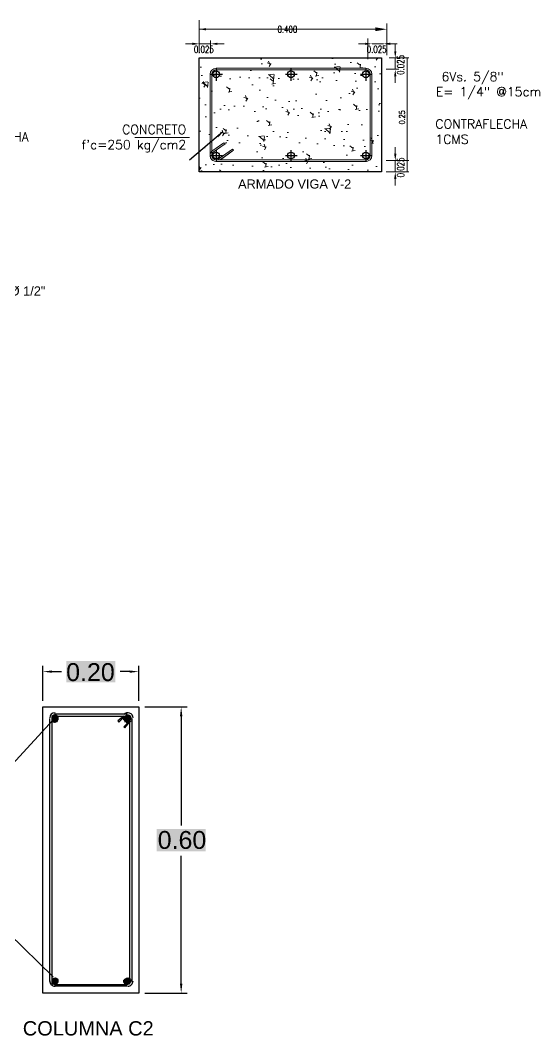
# Model space of a CAD drawing. Header units: metres. Extents: x -5 to 105, y 23 to 139.
# Drawn here: x 103.782 to 104.922, y 124.944 to 127.172 of the extents above; entities that cross this region are included whole.
import ezdxf
from ezdxf.enums import TextEntityAlignment as Align

# ---------------------------------------------------------------- set-up
doc = ezdxf.new("R2010")
doc.units = ezdxf.units.M
doc.linetypes.add('CENTER', pattern=[50.8, 31.75, -6.35, 6.35, -6.35])
for name, color, linetype, lineweight in [('E ACERO', 1, 'Continuous', 25), ('E CDATOS', 7, 'Continuous', 18), ('E CONCRETO', 31, 'Continuous', 5), ('E COTA', 3, 'Continuous', 18), ('E EJES', 30, 'CENTER', 9), ('E ESTRIBOS', 6, 'Continuous', 9), ('E MURO GENERAL', 8, 'Continuous', 30)]:
    doc.layers.add(name, color=color, linetype=linetype, lineweight=lineweight)
for name, color, linetype in [('E-CAST. Y COLUM.', 1, 'Continuous'), ('E-ESTRIBOS', 6, 'Continuous'), ('E-TEXTO', 7, 'Continuous'), ('Textos', 7, 'Continuous')]:
    doc.layers.add(name, color=color, linetype=linetype)
doc.styles.add('1-10', font='romans.shx', dxfattribs={"width": 0.75, "height": 0.015})
doc.styles.add('PDF Arial', font='arial.ttf')
doc.styles.get("Standard").update_dxf_attribs({"font": 'arial.ttf'})
doc.styles.add('STR ESC 10', font='ROMANS.shx', dxfattribs={"height": 0.02})
doc.styles.add('STR_ARIAL', font='arial.ttf')
doc.dimstyles.new('110', dxfattribs={"dimtxt": 0.015, "dimasz": 0.015, "dimexe": 0, "dimexo": 0, "dimgap": 0.0055, "dimtad": 1, "dimdec": 3, "dimzin": 0, "dimdsep": 46, "dimtxsty": '1-10', "dimcen": 0.09, "dimaunit": 1, "dimadec": 3, "dimazin": 0, "dimtfac": 1, "dimtdec": 3, "dimtix": 1, "dimtmove": 2, "dimatfit": 3, "dimfxl": 1, "dimfrac": 2, "dimtolj": 1, "dimtzin": 0, "dimarcsym": 0})

msp = doc.modelspace()

# ---------------------------------------------------------------- hatches: boundary and pattern name
at = {"layer": 'E CONCRETO', "ltscale": 0.05}
h = msp.add_hatch(dxfattribs=at)
h.set_pattern_fill('AR-CONC', color=256, scale=0.000499967, angle=90, style=0)
h.set_pattern_definition([(140, (-797.46038, -497.70109), (0.0079690183, 0.0910863396), [0.009524373, -0.1047681046]), (85, (-797.46038, -497.70109), (-0.0955220346, -0.017620253), [0.0076194985, -0.083814484]), (190.451, (-797.45972, -497.6935), (-0.0875525815, 0.0734664156), [0.008094467, -0.08903914]), (136.1842, (-797.48578, -497.70109), (0.02101978, 0.1355306), [0.01428656, -0.157152157]), (186.6356, (-797.48403, -497.6898), (-0.123704636, 0.118694305), [0.012141701, -0.13355871]), (81.184, (-797.48578, -497.70109), (-0.123704417, 0.118694491), [0.011429248, -0.125721725]), (111, (-797.47943, -497.68839), (0.051129394, 0.075802451), [0.009524373, -0.1047681046]), (56, (-797.47943, -497.68839), (-0.092087922, 0.0308989805), [0.0076194985, -0.083814484]), (161.4514, (-797.47517, -497.682075), (-0.040958733, 0.106701223), [0.008094467, -0.08903914]), (127.5, (-797.460383, -497.70109), (-0.0422747371, 0.0015442), [0, -0.0827985505, 0, -0.0850844, 0, -0.0841319628]), (97.5, (-797.460383, -497.70109), (-0.0500869909, 0.0334076325), [0, -0.0485108072, 0, -0.080893676, 0, -0.0320653896]), (57.5, (-797.460383, -497.72941), (0.0028641835, 0.0677908359), [0, -0.0317479105, 0, -0.0990534807, 0, -0.1314363494]), (47.5, (-797.460383, -497.74211), (-0.0127124088, 0.0740597164), [0, -0.0412722836, 0, -0.0657816705, 0, -0.0933388568])])
h.paths.add_polyline_path([(104.5757, 127.0894), (104.1748, 127.0894), (104.1748, 126.8394), (104.5748, 126.8394), (104.574, 126.9347)])

# ---------------------------------------------------------------- linework, layer by layer
at = {"lineweight": 25}
for points in [[(103.8312, 125.6782), (103.8312, 125.7554)], [(103.8518, 125.7425), (103.8724, 125.7425)], [(104.0218, 125.7425), (104.0012, 125.7425)], [(104.0424, 125.6782), (104.0424, 125.7554)], [(104.0553, 125.6653), (104.148, 125.6653)], [(104.1351, 125.6447), (104.1351, 125.4052)], [(104.1351, 125.0575), (104.1351, 125.3382)], [(104.0553, 125.0369), (104.148, 125.0369)]]:
    msp.add_lwpolyline(points, dxfattribs=at)
at = {"color": 7, "lineweight": 25}
for points in [[(103.8544, 125.6369), (103.7308, 125.503), (103.6998, 125.503)], [(103.8544, 125.0729), (103.7565, 125.1682), (103.7256, 125.1682)]]:
    msp.add_lwpolyline(points, dxfattribs=at)
at = {"color": 7, "true_color": 0xffffff, "transparency": 33554559}
for points in [[(103.8827, 125.7657), (103.8827, 125.7194), (103.9909, 125.7657)], [(103.8827, 125.7194), (103.9909, 125.7657), (103.9909, 125.7194)], [(104.081, 125.3974), (104.081, 125.3485), (104.1892, 125.3974)], [(104.081, 125.3485), (104.1892, 125.3974), (104.1892, 125.3485)]]:
    msp.add_solid(points, dxfattribs=at)
at = {"transparency": 33554559}
for points in [[(103.8518, 125.7451), (103.8518, 125.74), (103.8312, 125.7425)], [(104.0218, 125.7451), (104.0218, 125.74), (104.0424, 125.7425)], [(104.1325, 125.6447), (104.1377, 125.6447), (104.1351, 125.6653)], [(104.1325, 125.0575), (104.1377, 125.0575), (104.1351, 125.0369)]]:
    msp.add_solid(points, dxfattribs=at)
at = {"layer": 'E ACERO'}
for p, q in [((104.1999, 127.0534), (104.2256, 127.0534)), ((104.2119, 127.0651), (104.2119, 127.0392)), ((104.3642, 127.0534), (104.3899, 127.0534)), ((104.3761, 127.0651), (104.3761, 127.0392)), ((104.5285, 127.0534), (104.5542, 127.0534)), ((104.5404, 127.0651), (104.5404, 127.0392)), ((104.1999, 126.8753), (104.2256, 126.8753)), ((104.2119, 126.887), (104.2119, 126.8611)), ((104.3642, 126.8753), (104.3899, 126.8753)), ((104.3761, 126.887), (104.3761, 126.8611)), ((104.5285, 126.8753), (104.5542, 126.8753)), ((104.5404, 126.887), (104.5404, 126.8611))]:
    msp.add_line(p, q, dxfattribs=at)
for centre in [(104.2119, 127.0534), (104.3761, 127.0534), (104.5404, 127.0534), (104.2119, 126.8753), (104.3761, 126.8753), (104.5404, 126.8753)]:
    msp.add_circle(centre, 0.00733, dxfattribs=at)
at = {"layer": 'E CDATOS', "color": 0, "ltscale": 0.03}
msp.add_line((104.1534, 126.9149), (104.0336, 126.9149), dxfattribs=at)
at = {"layer": 'E COTA', "ltscale": 0.03}
for p, q in [((104.5616, 127.1522), (104.1748, 127.1522)), ((104.1598, 127.1202), (104.1448, 127.1202)), ((104.1998, 127.1202), (104.1748, 127.1202)), ((104.2148, 127.1202), (104.2298, 127.1202)), ((104.5392, 127.1202), (104.5242, 127.1202)), ((104.5792, 127.1202), (104.5542, 127.1202)), ((104.5942, 127.1202), (104.6092, 127.1202)), ((104.605, 127.1039), (104.605, 127.1189)), ((104.605, 127.0889), (104.605, 127.0639)), ((104.631, 127.0879), (104.631, 126.8389)), ((104.605, 127.0345), (104.605, 127.0495)), ((104.6046, 126.8787), (104.6046, 126.8937)), ((104.6046, 126.8637), (104.6046, 126.8387)), ((104.6046, 126.8093), (104.6046, 126.8243))]:
    msp.add_line(p, q, dxfattribs=at)
for points in [[(104.1898, 127.1547), (104.1898, 127.1497), (104.1748, 127.1522)], [(104.5616, 127.1563), (104.5616, 127.1481), (104.5864, 127.1522)], [(104.1598, 127.1227), (104.1598, 127.1177), (104.1748, 127.1202)], [(104.2148, 127.1227), (104.2148, 127.1177), (104.1998, 127.1202)], [(104.5392, 127.1227), (104.5392, 127.1177), (104.5542, 127.1202)], [(104.5942, 127.1227), (104.5942, 127.1177), (104.5792, 127.1202)], [(104.6025, 127.1039), (104.6075, 127.1039), (104.605, 127.0889)], [(104.6307, 127.0879), (104.6312, 127.0879), (104.631, 127.0894)], [(104.6025, 127.0489), (104.6075, 127.0489), (104.605, 127.0639)], [(104.6025, 126.8789), (104.6075, 126.8789), (104.605, 126.8639)], [(104.6025, 126.8239), (104.6075, 126.8239), (104.605, 126.8389)], [(104.6307, 126.8389), (104.6312, 126.8389), (104.631, 126.8374)]]:
    msp.add_solid(points, dxfattribs=at)
at = {"layer": 'E EJES', "ltscale": 2}
for p, q in [((104.1748, 127.0997), (104.1748, 127.1718)), ((104.5864, 127.0955), (104.5864, 127.165)), ((104.1998, 127.0997), (104.1998, 127.1277)), ((104.545, 127.0864), (104.545, 127.1321)), ((104.5918, 127.0894), (104.635, 127.0894)), ((104.585, 127.0644), (104.6126, 127.0644)), ((104.585, 126.8644), (104.6126, 126.8644)), ((104.5918, 126.8644), (104.635, 126.8644)), ((104.585, 126.8394), (104.635, 126.8394)), ((104.585, 126.8394), (104.6126, 126.8394))]:
    msp.add_line(p, q, dxfattribs=at)
at = {"layer": 'E ESTRIBOS'}
for p, q in [((104.1986, 126.8753), (104.1986, 127.0534)), ((104.2022, 127.0534), (104.2022, 126.8874)), ((104.5404, 127.0667), (104.2119, 127.0667)), ((104.2119, 127.0631), (104.5404, 127.0631)), ((104.2119, 127.0631), (104.5404, 127.0631)), ((104.5501, 127.0534), (104.5501, 126.8753)), ((104.5537, 126.8753), (104.5537, 127.0534)), ((104.229, 126.903), (104.2022, 126.8844)), ((104.229, 126.903), (104.2025, 126.8847)), ((104.205, 126.8822), (104.2315, 126.9005)), ((104.205, 126.8822), (104.2315, 126.9005)), ((104.2315, 126.9005), (104.229, 126.903)), ((104.2315, 126.9005), (104.229, 126.903)), ((104.2022, 126.8882), (104.2022, 126.8753)), ((104.2476, 126.8893), (104.2187, 126.8685)), ((104.2215, 126.8663), (104.2502, 126.8868)), ((104.2502, 126.8868), (104.2476, 126.8893)), ((104.2119, 126.8656), (104.5404, 126.8656)), ((104.5404, 126.8621), (104.2119, 126.8621))]:
    msp.add_line(p, q, dxfattribs=at)
msp.add_lwpolyline([(104.2119, 126.8656, 0.198912), (104.2187, 126.8685), (104.2476, 126.8893), (104.2502, 126.8868), (104.2212, 126.866, -0.009454), (104.2209, 126.8656)], format="xyb", dxfattribs=at)
for centre, radius, start, end in [((104.2119, 127.0534), 0.0132, 90, 180), ((104.2119, 127.0534), 0.0097, 90, 180), ((104.2119, 127.0534), 0.0097, 90, 180), ((104.5404, 127.0534), 0.0132, 0, 90), ((104.5404, 127.0534), 0.0097, 360, 90), ((104.5404, 127.0534), 0.0097, 0, 90), ((104.2119, 126.8753), 0.0132, 135, 270), ((104.2119, 126.8753), 0.0132, 180, 270), ((104.2119, 126.8753), 0.0097, 135, 270), ((104.2119, 126.8753), 0.0097, 180, 270), ((104.2119, 126.8753), 0.0097, 180, 270), ((104.5404, 126.8753), 0.0097, 270, 0), ((104.5404, 126.8753), 0.0132, 270, 360), ((104.5404, 126.8753), 0.0097, 270, 0)]:
    msp.add_arc(centre, radius, start, end, dxfattribs=at)
at = {"layer": 'E MURO GENERAL'}
msp.add_lwpolyline([(104.5748, 126.8394), (104.1748, 126.8394), (104.1748, 127.0894), (104.5748, 127.0894)], close=True, dxfattribs=at)
at = {"layer": 'E-CAST. Y COLUM.'}
msp.add_lwpolyline([(103.8312, 125.0369), (103.8312, 125.6653), (104.0424, 125.6653), (104.0424, 125.0369)], close=True, dxfattribs=at)
at = {"layer": 'E-ESTRIBOS'}
for points in [[(103.8569, 125.6498), (104.0166, 125.6498)], [(103.8466, 125.0626), (103.8466, 125.6395)], [(103.8518, 125.0626), (103.8518, 125.6395), (103.8518, 125.6369), (103.8518, 125.6421), (103.8518, 125.6344), (103.8518, 125.6421), (103.8621, 125.6421), (103.8518, 125.6421), (103.8647, 125.6421), (103.8518, 125.6421), (103.8647, 125.6421), (103.8647, 125.6369), (103.8647, 125.6395)], [(103.8518, 125.6344), (103.8647, 125.6344)], [(103.8569, 125.6318), (103.8595, 125.6318), (103.8544, 125.6318), (103.8544, 125.6447), (103.8544, 125.6318), (103.8544, 125.6447), (103.8544, 125.6344), (103.8544, 125.6447), (103.8595, 125.6447), (103.8569, 125.6447), (104.0089, 125.6447), (103.996, 125.6344), (103.9986, 125.6318), (104.0115, 125.6447), (104.0115, 125.6318)], [(103.8621, 125.6447), (103.8544, 125.6447), (103.8621, 125.6447)], [(103.8621, 125.6318), (103.8621, 125.6447)], [(104.0089, 125.6421), (104.0218, 125.6421), (104.0089, 125.6421)], [(104.0089, 125.6369), (104.0089, 125.6395)], [(104.0218, 125.6344), (104.0089, 125.6215), (104.0115, 125.6189), (104.0218, 125.6318), (104.0218, 125.0626)], [(104.0115, 125.6447), (104.0192, 125.6447), (104.0115, 125.6447)], [(104.0115, 125.6369), (104.0115, 125.6421), (104.0115, 125.6344), (104.0115, 125.6421), (104.0115, 125.6344), (104.0115, 125.6447), (104.0115, 125.6344)], [(104.0166, 125.6318), (104.0141, 125.6318), (104.0192, 125.6318), (104.0192, 125.6447), (104.0192, 125.6318), (104.0192, 125.6447), (104.0192, 125.6344), (104.0192, 125.6447), (104.0141, 125.6447), (104.0166, 125.6447)], [(104.0192, 125.6344), (104.0192, 125.6421)], [(104.0218, 125.6421), (104.0218, 125.6344), (104.0218, 125.6421), (104.0218, 125.6369), (104.0218, 125.6395)], [(104.0269, 125.6344), (104.0218, 125.6318)], [(104.0269, 125.6395), (104.0269, 125.0626)], [(104.0218, 125.0678), (104.0218, 125.0575), (104.0115, 125.0575), (104.0192, 125.0575), (104.0115, 125.0575), (104.0192, 125.0575), (104.0141, 125.0575), (104.0166, 125.0575), (104.0141, 125.0575), (104.0192, 125.0575), (104.0141, 125.0575), (104.0166, 125.0575), (104.0166, 125.0678), (104.0166, 125.0549), (104.0166, 125.0678), (104.0166, 125.0549), (104.0166, 125.0678), (104.0166, 125.0549), (103.8569, 125.0549)], [(103.8569, 125.0549), (103.8569, 125.0678), (103.8569, 125.0549)], [(103.8569, 125.0549), (103.8569, 125.0678), (103.8569, 125.0549)], [(104.0166, 125.0523), (103.8569, 125.0523)], [(103.8595, 125.0575), (103.8595, 125.0678), (103.8595, 125.0575), (103.8595, 125.0678), (103.8595, 125.0575), (103.8595, 125.0678), (103.8595, 125.0549)], [(103.8647, 125.06), (103.8647, 125.0652), (103.8647, 125.06)], [(103.8647, 125.06), (103.8647, 125.0652), (103.8647, 125.06)], [(104.0115, 125.0652), (104.0115, 125.06), (104.0218, 125.06), (104.0089, 125.06), (104.0218, 125.06), (104.0089, 125.06), (104.0218, 125.06), (104.0089, 125.06)], [(104.0218, 125.06), (104.0218, 125.0652), (104.0218, 125.06), (104.0218, 125.0652), (104.0115, 125.0652), (104.0218, 125.0652), (104.0089, 125.0652), (104.0218, 125.0652), (104.0089, 125.0652), (104.0218, 125.0652), (104.0089, 125.0652)], [(104.0089, 125.0652), (104.0089, 125.06), (104.0089, 125.0652)], [(104.0115, 125.0678), (104.0218, 125.0678), (104.0115, 125.0678)], [(104.0115, 125.0678), (104.0218, 125.0678), (104.0115, 125.0678)], [(104.0166, 125.0678), (104.0141, 125.0678), (104.0192, 125.0678), (104.0115, 125.0678), (104.0192, 125.0678), (104.0115, 125.0678), (104.0115, 125.0575), (104.0115, 125.0678), (104.0115, 125.0575), (104.0115, 125.0678), (104.0115, 125.0575)], [(104.0115, 125.0652), (104.0218, 125.0652), (104.0115, 125.0652)], [(104.0115, 125.06), (104.0115, 125.0652), (104.0115, 125.06)], [(104.0115, 125.0652), (104.0218, 125.0652), (104.0115, 125.0652)], [(104.0115, 125.06), (104.0115, 125.0652), (104.0115, 125.06)], [(104.0115, 125.06), (104.0218, 125.06), (104.0115, 125.06)], [(104.0115, 125.06), (104.0218, 125.06), (104.0115, 125.06)], [(104.0141, 125.0575), (104.0141, 125.0678), (104.0141, 125.0575), (104.0141, 125.0678), (104.0141, 125.0575), (104.0141, 125.0678), (104.0141, 125.0549)], [(104.0166, 125.0549), (104.0166, 125.0678), (104.0166, 125.0549)], [(104.0166, 125.0549), (104.0166, 125.0678), (104.0166, 125.0549)]]:
    msp.add_lwpolyline(points, dxfattribs=at)
for points in [[(103.8544, 125.6421), (103.8621, 125.6421), (103.8621, 125.6344), (103.8621, 125.6421), (103.8621, 125.6344), (103.8621, 125.6447), (103.8621, 125.6344), (103.8518, 125.6344), (103.8621, 125.6344), (103.8544, 125.6344), (103.8621, 125.6344), (103.8544, 125.6344)], [(103.8647, 125.6395), (103.8518, 125.6395), (103.8647, 125.6395), (103.8518, 125.6395), (103.8647, 125.6395), (103.8518, 125.6395)], [(103.8647, 125.6369), (103.8518, 125.6369), (103.8647, 125.6369), (103.8518, 125.6369), (103.8647, 125.6369), (103.8518, 125.6369)], [(103.8569, 125.6447), (103.8569, 125.6318), (103.8569, 125.6447), (103.8569, 125.6318), (103.8569, 125.6447), (103.8569, 125.6318)], [(103.8595, 125.6447), (103.8595, 125.6318), (103.8595, 125.6447), (103.8595, 125.6318), (103.8595, 125.6447), (103.8595, 125.6318)], [(104.0089, 125.6395), (104.0218, 125.6395), (104.0089, 125.6395), (104.0218, 125.6395), (104.0089, 125.6395), (104.0218, 125.6395)], [(104.0089, 125.6369), (104.0218, 125.6369), (104.0089, 125.6369), (104.0218, 125.6369), (104.0089, 125.6369), (104.0218, 125.6369)], [(104.0115, 125.6421), (104.0218, 125.6421), (104.0115, 125.6421), (104.0218, 125.6421)], [(104.0115, 125.6344), (104.0192, 125.6344), (104.0115, 125.6344), (104.0218, 125.6344), (104.0115, 125.6344), (104.0218, 125.6344)], [(104.0141, 125.6447), (104.0141, 125.6318), (104.0141, 125.6447), (104.0141, 125.6318), (104.0141, 125.6447), (104.0141, 125.6318)], [(104.0166, 125.6447), (104.0166, 125.6318), (104.0166, 125.6447), (104.0166, 125.6318), (104.0166, 125.6447), (104.0166, 125.6318)], [(103.8518, 125.0575), (103.8518, 125.0678), (103.8621, 125.0678), (103.8544, 125.0678), (103.8621, 125.0678), (103.8544, 125.0678), (103.8595, 125.0678), (103.8569, 125.0678), (103.8595, 125.0678), (103.8544, 125.0678), (103.8621, 125.0678), (103.8544, 125.0678), (103.8621, 125.0678), (103.8518, 125.0678), (103.8518, 125.0575), (103.8621, 125.0575), (103.8544, 125.0575), (103.8621, 125.0575), (103.8544, 125.0575), (103.8595, 125.0575), (103.8569, 125.0575), (103.8595, 125.0575), (103.8544, 125.0575), (103.8621, 125.0575), (103.8544, 125.0575), (103.8621, 125.0575)], [(103.8621, 125.06), (103.8621, 125.0652), (103.8518, 125.0652), (103.8647, 125.0652), (103.8518, 125.0652), (103.8647, 125.0652), (103.8518, 125.0652), (103.8647, 125.0652), (103.8518, 125.0652), (103.8647, 125.0652), (103.8518, 125.0652), (103.8647, 125.0652), (103.8518, 125.0652), (103.8621, 125.0652), (103.8621, 125.06), (103.8518, 125.06), (103.8647, 125.06), (103.8518, 125.06), (103.8647, 125.06), (103.8518, 125.06), (103.8647, 125.06), (103.8518, 125.06), (103.8647, 125.06), (103.8518, 125.06), (103.8647, 125.06), (103.8518, 125.06)], [(103.8518, 125.0652), (103.8518, 125.06), (103.8518, 125.0652), (103.8518, 125.06), (103.8518, 125.0652), (103.8518, 125.06)], [(103.8647, 125.0626), (103.8518, 125.0626), (103.8647, 125.0626), (103.8518, 125.0626), (103.8647, 125.0626), (103.8518, 125.0626)], [(103.8647, 125.0626), (103.8518, 125.0626), (103.8647, 125.0626), (103.8518, 125.0626), (103.8647, 125.0626), (103.8518, 125.0626)], [(103.8544, 125.0575), (103.8544, 125.0678), (103.8544, 125.0575), (103.8544, 125.0678), (103.8544, 125.0575), (103.8544, 125.0678)], [(103.8544, 125.0575), (103.8544, 125.0678), (103.8544, 125.0575), (103.8544, 125.0678), (103.8544, 125.0575), (103.8544, 125.0678)], [(103.8569, 125.0575), (103.8569, 125.0678), (103.8569, 125.0575), (103.8569, 125.0678)], [(103.8569, 125.0575), (103.8569, 125.0678), (103.8569, 125.0575), (103.8569, 125.0678)], [(103.8595, 125.0575), (103.8595, 125.0678), (103.8595, 125.0575), (103.8595, 125.0678), (103.8595, 125.0575), (103.8595, 125.0678)], [(103.8621, 125.0678), (103.8621, 125.0575), (103.8621, 125.0678), (103.8621, 125.0575), (103.8621, 125.0678), (103.8621, 125.0575), (103.8621, 125.0678), (103.8621, 125.0575), (103.8621, 125.0678), (103.8621, 125.0575)], [(104.0089, 125.0652), (104.0218, 125.0652), (104.0089, 125.0652), (104.0218, 125.0652)], [(104.0089, 125.06), (104.0089, 125.0652)], [(104.0089, 125.0652), (104.0218, 125.0652), (104.0089, 125.0652), (104.0218, 125.0652)], [(104.0089, 125.0626), (104.0218, 125.0626), (104.0089, 125.0626), (104.0218, 125.0626), (104.0089, 125.0626), (104.0218, 125.0626)], [(104.0089, 125.0626), (104.0218, 125.0626), (104.0089, 125.0626), (104.0218, 125.0626), (104.0089, 125.0626), (104.0218, 125.0626)], [(104.0218, 125.0626), (104.0089, 125.0626), (104.0218, 125.0626), (104.0089, 125.0626), (104.0218, 125.0626), (104.0089, 125.0626)], [(104.0089, 125.06), (104.0218, 125.06), (104.0089, 125.06), (104.0218, 125.06)], [(104.0089, 125.06), (104.0218, 125.06), (104.0089, 125.06), (104.0218, 125.06)], [(104.0192, 125.0678), (104.0115, 125.0678), (104.0192, 125.0678), (104.0141, 125.0678), (104.0166, 125.0678), (104.0141, 125.0678), (104.0192, 125.0678), (104.0115, 125.0678)], [(104.0115, 125.0678), (104.0115, 125.0575), (104.0115, 125.0678), (104.0115, 125.0575), (104.0115, 125.0678), (104.0115, 125.0575), (104.0115, 125.0678), (104.0115, 125.0575), (104.0115, 125.0678), (104.0115, 125.0575)], [(104.0115, 125.0575), (104.0218, 125.0575), (104.0115, 125.0575), (104.0192, 125.0575)], [(104.0115, 125.0575), (104.0218, 125.0575), (104.0115, 125.0575), (104.0192, 125.0575)], [(104.0141, 125.0575), (104.0141, 125.0678), (104.0141, 125.0575), (104.0141, 125.0678), (104.0141, 125.0575), (104.0141, 125.0678)], [(104.0141, 125.0678), (104.0141, 125.0549), (104.0141, 125.0678), (104.0141, 125.0575), (104.0141, 125.0678), (104.0141, 125.0575)], [(104.0166, 125.0575), (104.0166, 125.0678), (104.0166, 125.0575), (104.0166, 125.0678)], [(104.0166, 125.0575), (104.0166, 125.0678), (104.0166, 125.0575), (104.0166, 125.0678)], [(104.0192, 125.0575), (104.0192, 125.0678), (104.0192, 125.0575), (104.0192, 125.0678), (104.0192, 125.0575), (104.0192, 125.0678)], [(104.0192, 125.0575), (104.0192, 125.0678), (104.0192, 125.0575), (104.0192, 125.0678), (104.0192, 125.0575), (104.0192, 125.0678)], [(104.0192, 125.0678), (104.0192, 125.0575), (104.0192, 125.0678), (104.0192, 125.0575), (104.0192, 125.0678), (104.0192, 125.0575)], [(104.0218, 125.0575), (104.0218, 125.0678)], [(104.0218, 125.0652), (104.0218, 125.06), (104.0218, 125.0652), (104.0218, 125.06), (104.0218, 125.0652), (104.0218, 125.06)]]:
    msp.add_lwpolyline(points, close=True, dxfattribs=at)
msp.add_lwpolyline([(104.0224, 125.6362, 0.674919), (104.0179, 125.6472, 0.194055), (104.0134, 125.6454)], format="xyb", dxfattribs=at)
for centre in [(103.8582, 125.6408), (104.0179, 125.6408), (103.8582, 125.0639), (103.8582, 125.0639), (104.0179, 125.0639), (104.0179, 125.0639), (104.0179, 125.0639)]:
    msp.add_circle(centre, 0.00644, dxfattribs=at)
for centre, radius, start, end in [((103.8582, 125.6408), 0.0116, 90.0077, 179.9985), ((104.0179, 125.6408), 0.0116, 359.851, 139.2934), ((103.8582, 125.6408), 0.00644, 90.0009, 179.9991), ((103.8582, 125.0639), 0.0116, 179.9983, 270.0107), ((103.8582, 125.0639), 0.00643, 179.9887, 270.0074), ((104.0179, 125.0639), 0.0116, 269.9893, 0.0017), ((104.0179, 125.0639), 0.00644, 269.9926, 0.0113)]:
    msp.add_arc(centre, radius, start, end, dxfattribs=at)
for points in [[(103.8544, 125.6369), (103.8569, 125.6395), (103.8544, 125.6344)], [(103.8544, 125.0729), (103.8569, 125.0703), (103.8569, 125.0703)]]:
    msp.add_solid(points, dxfattribs=at)

# ---------------------------------------------------------------- texts
at = {"attachment_point": 7, "style": 'PDF Arial'}
for s, insert, char_height in [('0.20', (103.8827, 125.7213), 0.03921), ('0.60', (104.0836, 125.353), 0.03921), ('COLUMNA C2', (103.7875, 124.9436), 0.03137)]:
    msp.add_mtext(s, dxfattribs=dict(at, insert=insert, char_height=char_height))
at = {"layer": 'E COTA', "ltscale": 0.03, "char_height": 0.015, "attachment_point": 5, "style": '1-10'}
for s, insert in [('\\A1;0.400', (104.3682, 127.1522)), ('\\A1;0.025', (104.1848, 127.1082)), ('\\A1;0.025', (104.5641, 127.1082))]:
    msp.add_mtext(s, dxfattribs=dict(at, insert=insert))
at = {"layer": 'E COTA', "ltscale": 0.03, "attachment_point": 5, "rotation": 90, "style": '1-10'}
for s, insert, char_height in [('\\A1;0.025', (104.617, 127.0738), 0.015), ('\\A1;0.25', (104.6199, 126.9589), 0.01241), ('\\A1;0.025', (104.617, 126.8488), 0.015)]:
    msp.add_mtext(s, dxfattribs=dict(at, insert=insert, char_height=char_height))
at = {"layer": 'E-TEXTO', "style": 'STR_ARIAL'}
msp.add_text('ARMADO VIGA V-2 ', height=0.02, dxfattribs=at).set_placement((104.3881, 126.8026), align=Align.CENTER)
at = {"layer": 'E-TEXTO', "char_height": 0.02, "attachment_point": 3, "style": 'STR ESC 10'}
for s, insert, width in [('\\A1;6Vs. 5/8"', (104.8428, 127.0582), 0.213533), ('\\A1;\\pxql;E= 1/4" @15cm', (104.9348, 127.0251), 0.240803), ("CONCRETO\\Pf'c=250 kg/cm2", (104.1461, 126.9423), 0.295731), ('\\A1;\\pxql;CONTRAFLECHA 1CMS', (104.9066, 126.9542), 0.213533), ('\\A1;\\pxql;CONTRAFLECHA 1CMS', (103.8126, 126.9262), 0.213533)]:
    msp.add_mtext(s, dxfattribs=dict(at, insert=insert, width=width))
at = {"layer": 'Textos', "lineweight": 9, "insert": (103.7902, 126.5775), "char_height": 0.02, "width": 0.179782, "attachment_point": 5}
msp.add_mtext('8%%C 1/2"', dxfattribs=at)

# ---------------------------------------------------------------- leaders
at = {"layer": 'E CDATOS', "color": 0, "ltscale": 0.03}
msp.add_leader([(104.2269, 126.9269), (104.1534, 126.8649)], dimstyle='110', dxfattribs=at)

doc.saveas('drawing.dxf')
